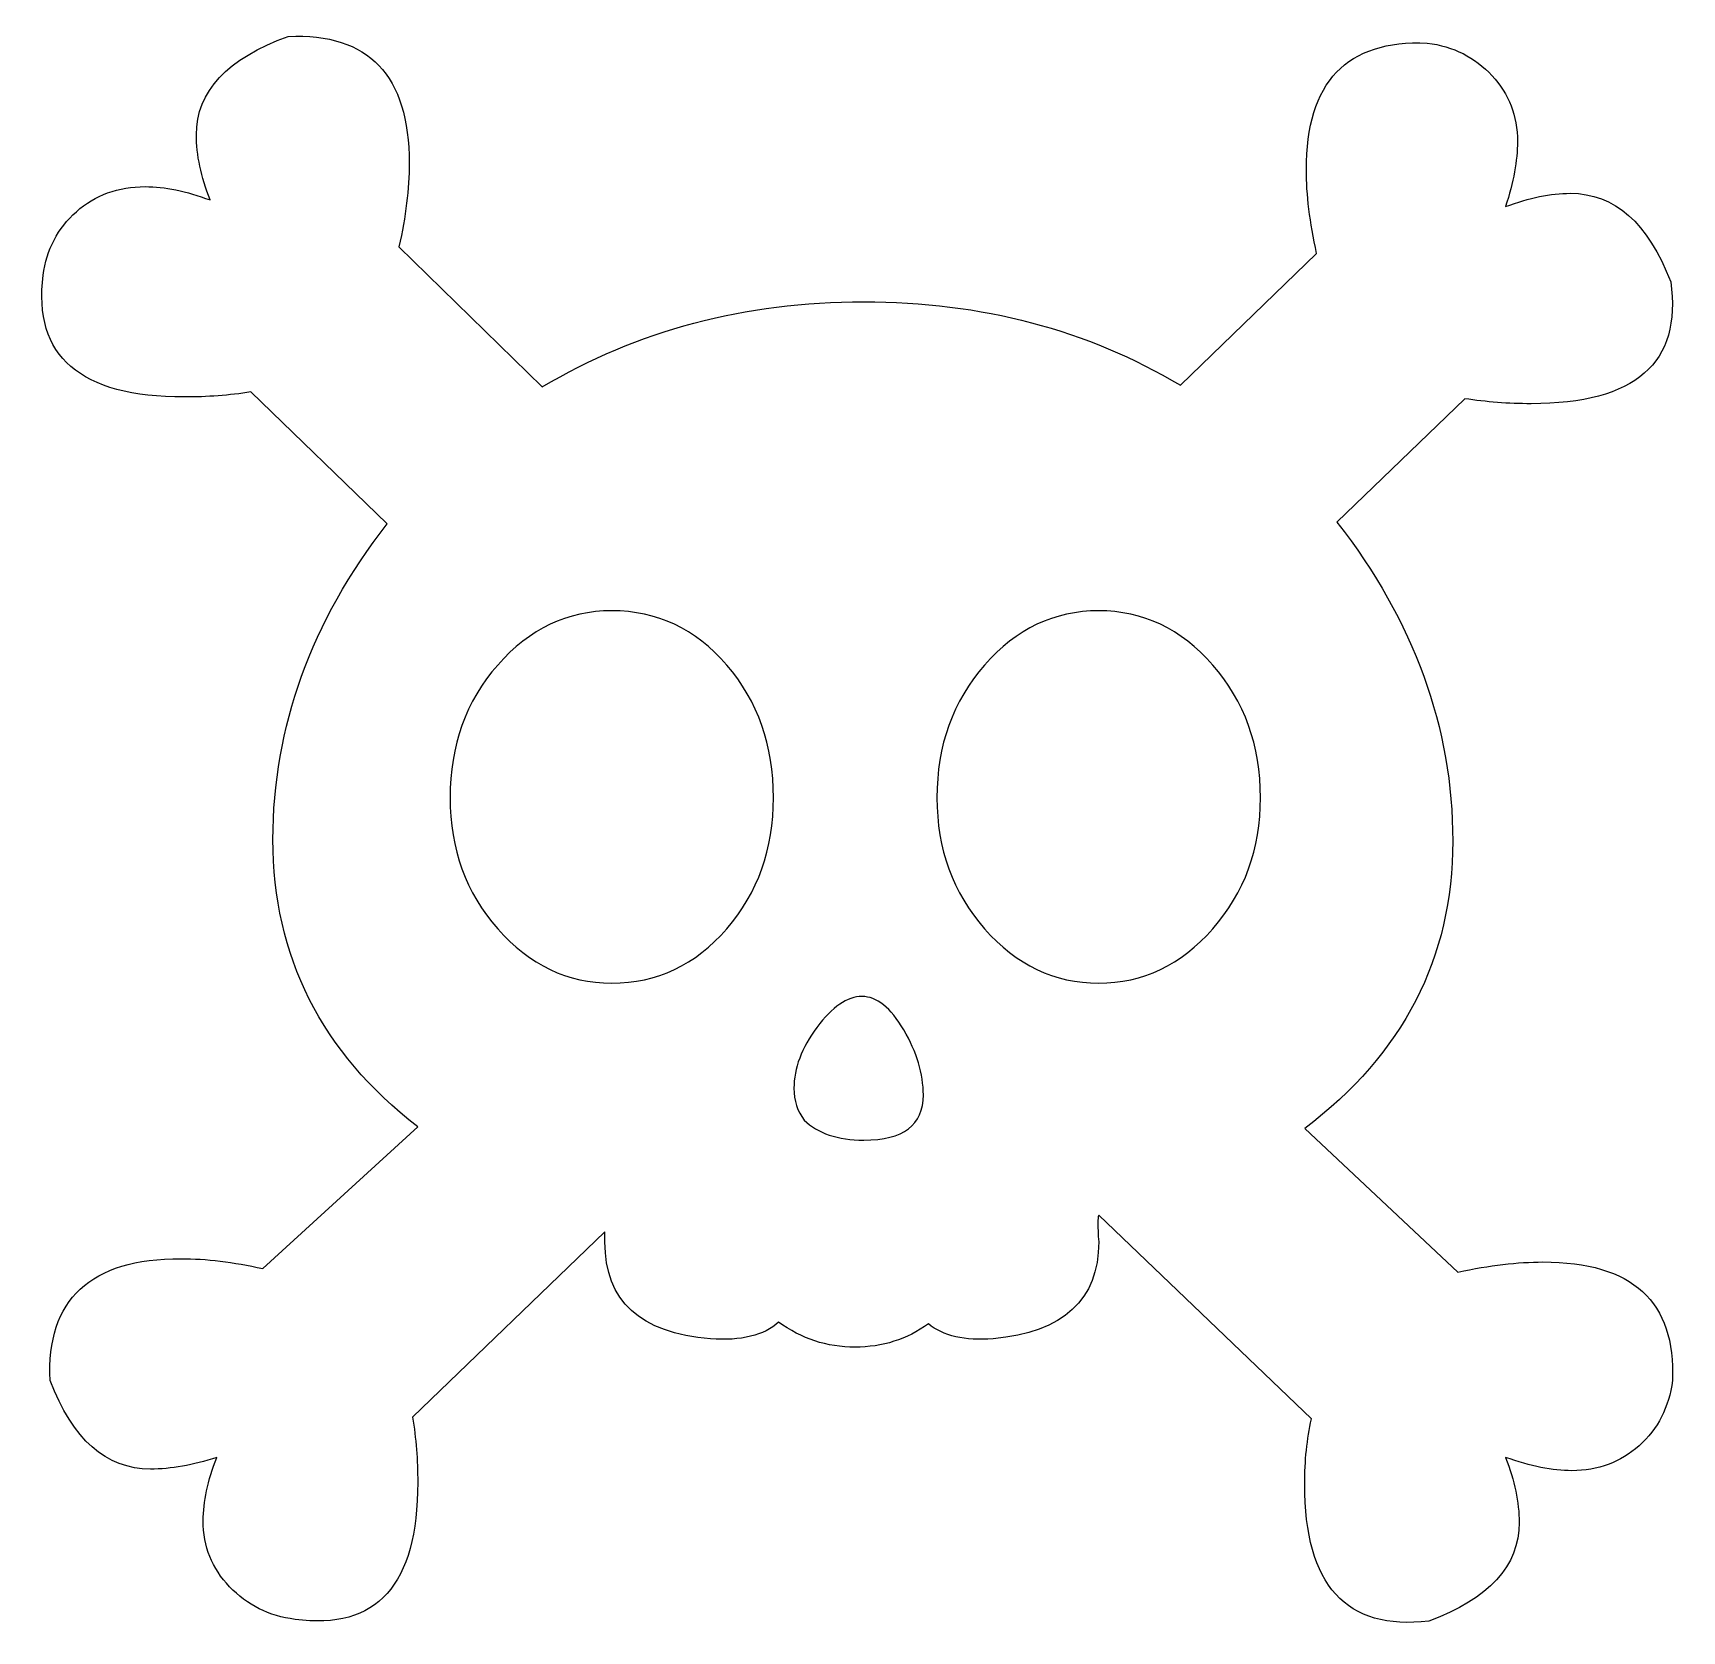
# Model space of a CAD drawing. Header units: centimetres. Extents: x -9.3 to 9.3, y -5.6 to 12.4.
import ezdxf

# ---------------------------------------------------------------- set-up
doc = ezdxf.new("R2010")
doc.units = ezdxf.units.CM
doc.header["$MEASUREMENT"] = 0
doc.layers.add('Layer 1', color=7, linetype='Continuous')

msp = doc.modelspace()

# ---------------------------------------------------------------- linework, layer by layer
at = {"layer": 'Layer 1'}
for points, knots in [([(6.791, -1.54388), (6.791, -1.54388), (5.06292, 0.07601), (5.06292, 0.07601), (5.06292, 0.07601), (6.17628, 0.91757), (6.73297, 1.99749), (6.73298, 3.31578), (6.73298, 3.31578), (6.73296, 4.59689), (6.29777, 5.79619), (5.4274, 6.91368), (5.4274, 6.91368), (5.4274, 6.91368), (6.86776, 8.30766), (6.86776, 8.30766), (6.86776, 8.30766), (7.11073, 8.26971), (7.36036, 8.25074), (7.61665, 8.25075), (7.61665, 8.25075), (8.79408, 8.25074), (9.31892, 8.70927), (9.1912, 9.62633), (9.1912, 9.62633), (8.93491, 10.29159), (8.55714, 10.62423), (8.0579, 10.62424), (8.0579, 10.62424), (7.84029, 10.62423), (7.5971, 10.57403), (7.32835, 10.47363), (7.32835, 10.47363), (7.41818, 10.74992), (7.46311, 10.9948), (7.46313, 11.20827), (7.46313, 11.20827), (7.46311, 11.49721), (7.36711, 11.74525), (7.17512, 11.9524), (7.17512, 11.9524), (6.98309, 12.15952), (6.73981, 12.28186), (6.44527, 12.31943), (6.44527, 12.31943), (5.53619, 12.35735), (5.08166, 11.88024), (5.08168, 10.88809), (5.08168, 10.88809), (5.08166, 10.61177), (5.12014, 10.29791), (5.19712, 9.94651), (5.19712, 9.94651), (5.19712, 9.94651), (3.66125, 8.45826), (3.66125, 8.45826), (3.66125, 8.45826), (2.61153, 9.08597), (1.421, 9.39983), (0.08965, 9.39985), (0.08965, 9.39985), (-1.25461, 9.39984), (-2.46429, 9.07966), (-3.53937, 8.4393), (-3.53937, 8.4393), (-3.53937, 8.4393), (-5.15259, 10.02182), (-5.15259, 10.02182), (-5.15259, 10.02182), (-5.07564, 10.36058), (-5.03716, 10.67444), (-5.03715, 10.9634), (-5.03715, 10.9634), (-5.03716, 11.95555), (-5.49169, 12.43267), (-6.40074, 12.39474), (-6.40074, 12.39474), (-7.09182, 12.14371), (-7.43735, 11.77333), (-7.43735, 11.28358), (-7.43735, 11.28358), (-7.43735, 11.05746), (-7.38618, 10.81258), (-7.28382, 10.54894), (-7.28382, 10.54894), (-7.5526, 10.64933), (-7.79578, 10.69953), (-8.01337, 10.69955), (-8.01337, 10.69955), (-8.32082, 10.69954), (-8.58012, 10.60536), (-8.79127, 10.41702), (-8.79127, 10.41702), (-9.00242, 10.22865), (-9.12714, 9.99019), (-9.16542, 9.70164), (-9.16542, 9.70164), (-9.28067, 8.78496), (-8.74957, 8.32662), (-7.57212, 8.32663), (-7.57212, 8.32663), (-7.31585, 8.32662), (-7.06622, 8.3454), (-6.82323, 8.38296), (-6.82323, 8.38296), (-6.82323, 8.38296), (-5.28677, 6.89471), (-5.28677, 6.89471), (-5.28677, 6.89471), (-6.14466, 5.78987), (-6.5736, 4.60322), (-6.5736, 3.33475), (-6.5736, 3.33475), (-6.5736, 2.01607), (-6.02942, 0.93615), (-4.94104, 0.09498), (-4.94104, 0.09498), (-4.94104, 0.09498), (-6.68846, -1.50594), (-6.68846, -1.50594), (-6.68846, -1.50594), (-7.0213, -1.43083), (-7.32856, -1.39327), (-7.61022, -1.39327), (-7.61022, -1.39327), (-8.63453, -1.39327), (-9.12734, -1.85161), (-9.08867, -2.76828), (-9.08867, -2.76828), (-8.83279, -3.43394), (-8.45522, -3.76677), (-7.95596, -3.76677), (-7.95596, -3.76677), (-7.72547, -3.76677), (-7.47584, -3.7227), (-7.20707, -3.63456), (-7.20707, -3.63456), (-7.30943, -3.89822), (-7.3606, -4.13677), (-7.3606, -4.35023), (-7.3606, -4.35023), (-7.3606, -4.63918), (-7.26138, -4.88722), (-7.06292, -5.09436), (-7.06292, -5.09436), (-6.86447, -5.30149), (-6.61816, -5.42403), (-6.32399, -5.46197), (-6.32399, -5.46197), (-5.40204, -5.58728), (-4.94106, -5.07242), (-4.94106, -3.91739), (-4.94106, -3.91739), (-4.94107, -3.66599), (-4.9604, -3.42111), (-4.99907, -3.18275), (-4.99907, -3.18275), (-4.99907, -3.18275), (-2.82916, -1.0915), (-2.82916, -1.0915), (-2.82916, -1.0915), (-2.82916, -1.0915), (-2.82916, -1.20474), (-2.82916, -1.20474), (-2.82916, -1.20474), (-2.82917, -1.8704), (-2.43226, -2.23465), (-1.63843, -2.2975), (-1.63843, -2.2975), (-1.2931, -2.32241), (-1.03722, -2.25956), (-0.87079, -2.10895), (-0.87079, -2.10895), (-0.61453, -2.29711), (-0.32642, -2.39119), (-0.00646, -2.39119), (-0.00646, -2.39119), (0.30059, -2.39119), (0.57581, -2.30343), (0.8192, -2.12792), (0.8192, -2.12792), (0.98561, -2.26588), (1.22879, -2.32241), (1.54875, -2.2975), (1.54875, -2.2975), (2.34256, -2.222), (2.73946, -1.85775), (2.73948, -1.20474), (2.73948, -1.20474), (2.72658, -1.02884), (2.72658, -0.92844), (2.73948, -0.90353), (2.73948, -0.90353), (2.73948, -0.90353), (5.13969, -3.20115), (5.13969, -3.20115), (5.13969, -3.20115), (5.0885, -3.42725), (5.06291, -3.67213), (5.06293, -3.93579), (5.06293, -3.93579), (5.06291, -5.07856), (5.53014, -5.59342), (6.46461, -5.48037), (6.46461, -5.48037), (7.14278, -5.22936), (7.48187, -4.85897), (7.48188, -4.36921), (7.48188, -4.36921), (7.48186, -4.14311), (7.43069, -3.89823), (7.32835, -3.63457), (7.32835, -3.63457), (7.61, -3.73497), (7.85963, -3.78518), (8.07724, -3.78518), (8.07724, -3.78518), (8.37178, -3.78518), (8.62463, -3.691), (8.8358, -3.50265), (8.8358, -3.50265), (9.04693, -3.31429), (9.17184, -3.06951), (9.21054, -2.7683), (9.21054, -2.7683), (9.24881, -1.87654), (8.76224, -1.43066), (7.75084, -1.43066), (7.75084, -1.43066), (7.46916, -1.43066), (7.14921, -1.46841), (6.79099, -1.5439), (6.79099, -1.5439), (6.79099, -1.5439), (6.791, -1.54388), (6.791, -1.54388)], [0, 0, 0, 0, 0.01666667, 0.01666667, 0.01666667, 0.01666667, 0.03333333, 0.03333333, 0.03333333, 0.03333333, 0.05, 0.05, 0.05, 0.05, 0.06666667, 0.06666667, 0.06666667, 0.06666667, 0.08333333, 0.08333333, 0.08333333, 0.08333333, 0.1, 0.1, 0.1, 0.1, 0.11666667, 0.11666667, 0.11666667, 0.11666667, 0.13333333, 0.13333333, 0.13333333, 0.13333333, 0.15, 0.15, 0.15, 0.15, 0.16666667, 0.16666667, 0.16666667, 0.16666667, 0.18333333, 0.18333333, 0.18333333, 0.18333333, 0.2, 0.2, 0.2, 0.2, 0.21666667, 0.21666667, 0.21666667, 0.21666667, 0.23333333, 0.23333333, 0.23333333, 0.23333333, 0.25, 0.25, 0.25, 0.25, 0.26666667, 0.26666667, 0.26666667, 0.26666667, 0.28333333, 0.28333333, 0.28333333, 0.28333333, 0.3, 0.3, 0.3, 0.3, 0.31666667, 0.31666667, 0.31666667, 0.31666667, 0.33333333, 0.33333333, 0.33333333, 0.33333333, 0.35, 0.35, 0.35, 0.35, 0.36666667, 0.36666667, 0.36666667, 0.36666667, 0.38333333, 0.38333333, 0.38333333, 0.38333333, 0.4, 0.4, 0.4, 0.4, 0.41666667, 0.41666667, 0.41666667, 0.41666667, 0.43333333, 0.43333333, 0.43333333, 0.43333333, 0.45, 0.45, 0.45, 0.45, 0.46666667, 0.46666667, 0.46666667, 0.46666667, 0.48333333, 0.48333333, 0.48333333, 0.48333333, 0.5, 0.5, 0.5, 0.5, 0.51666667, 0.51666667, 0.51666667, 0.51666667, 0.53333333, 0.53333333, 0.53333333, 0.53333333, 0.55, 0.55, 0.55, 0.55, 0.56666667, 0.56666667, 0.56666667, 0.56666667, 0.58333333, 0.58333333, 0.58333333, 0.58333333, 0.6, 0.6, 0.6, 0.6, 0.61666667, 0.61666667, 0.61666667, 0.61666667, 0.63333333, 0.63333333, 0.63333333, 0.63333333, 0.65, 0.65, 0.65, 0.65, 0.66666667, 0.66666667, 0.66666667, 0.66666667, 0.68333333, 0.68333333, 0.68333333, 0.68333333, 0.7, 0.7, 0.7, 0.7, 0.71666667, 0.71666667, 0.71666667, 0.71666667, 0.73333333, 0.73333333, 0.73333333, 0.73333333, 0.75, 0.75, 0.75, 0.75, 0.76666667, 0.76666667, 0.76666667, 0.76666667, 0.78333333, 0.78333333, 0.78333333, 0.78333333, 0.8, 0.8, 0.8, 0.8, 0.81666667, 0.81666667, 0.81666667, 0.81666667, 0.83333333, 0.83333333, 0.83333333, 0.83333333, 0.85, 0.85, 0.85, 0.85, 0.86666667, 0.86666667, 0.86666667, 0.86666667, 0.88333333, 0.88333333, 0.88333333, 0.88333333, 0.9, 0.9, 0.9, 0.9, 0.91666667, 0.91666667, 0.91666667, 0.91666667, 0.93333333, 0.93333333, 0.93333333, 0.93333333, 0.95, 0.95, 0.95, 0.95, 0.96666667, 0.96666667, 0.96666667, 0.96666667, 1, 1, 1, 1]), ([(-2.75239, 1.71487), (-3.25166, 1.71487), (-3.6805, 1.91893), (-4.03893, 2.32707), (-4.03893, 2.32707), (-4.39736, 2.7352), (-4.57658, 3.22802), (-4.57657, 3.80555), (-4.57657, 3.80555), (-4.57658, 4.39571), (-4.39736, 4.89486), (-4.03893, 5.303), (-4.03893, 5.303), (-3.68051, 5.71113), (-3.25166, 5.91519), (-2.75239, 5.9152), (-2.75239, 5.9152), (-2.24024, 5.91519), (-1.80818, 5.71113), (-1.45619, 5.303), (-1.45619, 5.303), (-1.10422, 4.89486), (-0.92822, 4.39571), (-0.92821, 3.80555), (-0.92821, 3.80555), (-0.92822, 3.22803), (-1.10421, 2.7352), (-1.45619, 2.32707), (-1.45619, 2.32707), (-1.80818, 1.91893), (-2.24025, 1.71487), (-2.75239, 1.71487)], [0, 0, 0, 0, 0.11111111, 0.11111111, 0.11111111, 0.11111111, 0.22222222, 0.22222222, 0.22222222, 0.22222222, 0.33333333, 0.33333333, 0.33333333, 0.33333333, 0.44444444, 0.44444444, 0.44444444, 0.44444444, 0.55555556, 0.55555556, 0.55555556, 0.55555556, 0.66666667, 0.66666667, 0.66666667, 0.66666667, 0.77777778, 0.77777778, 0.77777778, 0.77777778, 1, 1, 1, 1]), ([(0.9153, 3.80554), (0.91529, 4.3957), (1.0945, 4.89485), (1.45294, 5.30299), (1.45294, 5.30299), (1.81136, 5.71112), (2.2402, 5.91518), (2.73948, 5.91519), (2.73948, 5.91519), (3.23873, 5.91518), (3.66757, 5.71112), (4.02602, 5.30299), (4.02602, 5.30299), (4.38443, 4.89485), (4.56365, 4.3957), (4.56366, 3.80554), (4.56366, 3.80554), (4.56365, 3.22802), (4.38443, 2.73519), (4.02602, 2.32706), (4.02602, 2.32706), (3.66758, 1.91892), (3.23873, 1.71486), (2.73948, 1.71486), (2.73948, 1.71486), (2.24021, 1.71486), (1.81136, 1.91892), (1.45294, 2.32706), (1.45294, 2.32706), (1.0945, 2.73519), (0.91528, 3.22801), (0.9153, 3.80554)], [0, 0, 0, 0, 0.11111111, 0.11111111, 0.11111111, 0.11111111, 0.22222222, 0.22222222, 0.22222222, 0.22222222, 0.33333333, 0.33333333, 0.33333333, 0.33333333, 0.44444444, 0.44444444, 0.44444444, 0.44444444, 0.55555556, 0.55555556, 0.55555556, 0.55555556, 0.66666667, 0.66666667, 0.66666667, 0.66666667, 0.77777778, 0.77777778, 0.77777778, 0.77777778, 1, 1, 1, 1]), ([(0.08965, -0.05563), (-0.20492, -0.05563), (-0.42896, 0.01967), (-0.58248, 0.17028), (-0.58248, 0.17028), (-0.65945, 0.27068), (-0.69793, 0.39006), (-0.69792, 0.5284), (-0.69792, 0.5284), (-0.69793, 0.75412), (-0.6115, 0.98319), (-0.43862, 1.21562), (-0.43862, 1.21562), (-0.26576, 1.44804), (-0.09612, 1.56425), (0.07031, 1.56426), (0.07031, 1.56426), (0.23672, 1.56426), (0.39357, 1.43865), (0.54086, 1.18746), (0.54086, 1.18746), (0.68813, 0.93625), (0.76177, 0.69147), (0.76178, 0.45311), (0.76178, 0.45311), (0.76177, 0.11395), (0.53773, -0.05562), (0.08965, -0.05562), (0.08965, -0.05562), (0.08965, -0.05562), (0.08965, -0.05563), (0.08965, -0.05563)], [0, 0, 0, 0, 0.11111111, 0.11111111, 0.11111111, 0.11111111, 0.22222222, 0.22222222, 0.22222222, 0.22222222, 0.33333333, 0.33333333, 0.33333333, 0.33333333, 0.44444444, 0.44444444, 0.44444444, 0.44444444, 0.55555556, 0.55555556, 0.55555556, 0.55555556, 0.66666667, 0.66666667, 0.66666667, 0.66666667, 0.77777778, 0.77777778, 0.77777778, 0.77777778, 1, 1, 1, 1])]:
    msp.add_open_spline(points, degree=3, knots=knots, dxfattribs=at)

doc.saveas('drawing.dxf')
